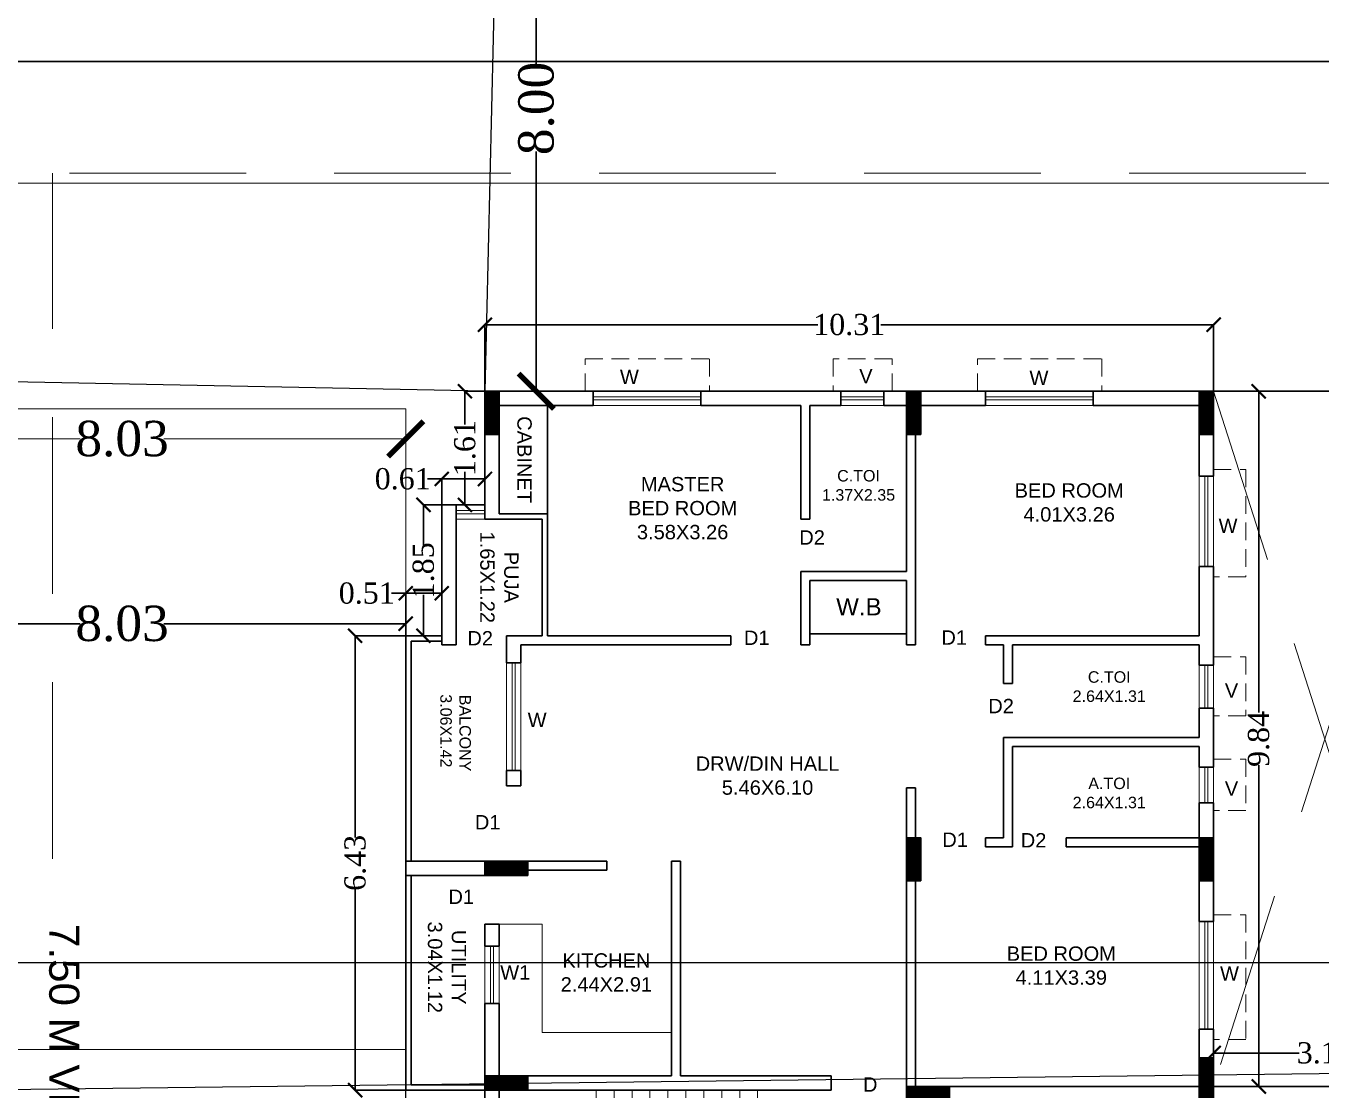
# Model space of a CAD drawing. Header units: metres. Extents: x 0 to 63445, y 32361 to 32804.
# Drawn here: x 62977.99 to 62996.32, y 32770.7 to 32785.76 of the extents above; entities that cross this region are included whole.
import ezdxf

# ---------------------------------------------------------------- set-up
doc = ezdxf.new("R2010")
doc.units = ezdxf.units.M
doc.header["$MEASUREMENT"] = 0
doc.header["$PDMODE"] = 34
doc.header["$PDSIZE"] = -10
for name, pattern in [('CONTINULUS', [0]), ('DASHED', [0.75, 0.5, -0.25]), ('DASHED2', [0.375, 0.25, -0.125])]:
    doc.linetypes.add(name, pattern=pattern)
doc.layers.get('0').update_dxf_attribs({"lineweight": 25})
doc.layers.add('BLK_1_COVERED_AREA', color=140, linetype='Continuous', lineweight=30, true_color=0x00bfff)
for name, color, linetype, lineweight in [('BLK_1_LVL_0_BLDG_FOOT_PRINT', 1, 'DASHED', 9), ('BLK_3_FIRE_TENDER_MOVEMENT', 7, 'Continuous', 0), ('COLUMN', 1, 'Continuous', 30), ('DIM', 56, 'Continuous', 20), ('DIST_BETWEEN_BLK_1_BLK_3', 7, 'Continuous', 0), ('DIST_BETWEEN_BLK_2_BLK_3', 7, 'Continuous', 0), ('elev', 252, 'Continuous', 20), ('hatch', 251, 'Continuous', 20), ('STEPS', 114, 'Continuous', 20), ('TEXT-2', 65, 'Continuous', 18), ('wall', 7, 'Continuous', 30), ('window', 154, 'Continuous', 9)]:
    doc.layers.add(name, color=color, linetype=linetype, lineweight=lineweight)
for name, color, linetype, plot in [('BLK_1_LVL_0_REAR_SETBACK', 11, 'Continuous', False), ('BLK_1_LVL_0_SIDE_SETBACK1', 171, 'Continuous', False), ('BLK_2_LVL_0_SIDE_SETBACK1', 171, 'Continuous', False)]:
    doc.layers.add(name, color=color, linetype=linetype, plot=plot)
doc.layers.add('BLK_3_LVL_0_SIDE_SETBACK2', color=7, linetype='Continuous', true_color=0x00cc33, plot=False)
doc.layers.add('text', color=65, linetype='Continuous')
doc.styles.add('AutoDCRFont', font='arial.ttf')
doc.styles.get("Standard").update_dxf_attribs({"font": 'arial.ttf', "height": 0.4})
doc.styles.add('TNR', font='times.ttf', dxfattribs={"height": 0.5})
doc.dimstyles.new('ARCHANA', dxfattribs={"dimscale": 0, "dimtxt": 0.5, "dimasz": 0.5, "dimexe": 0, "dimexo": 0, "dimgap": 0, "dimtad": 0, "dimzin": 0, "dimdsep": 46, "dimtxsty": 'TNR', "dimblk": 'ARCHTICK', "dimcen": 0.09, "dimclrd": 36, "dimclre": 36, "dimclrt": 7, "dimadec": 0, "dimazin": 0, "dimtfac": 1, "dimtofl": 0, "dimtmove": 0, "dimatfit": 3, "dimldrblk": 'ARCHTICK', "dimfxl": 1, "dimfrac": 2, "dimtolj": 1, "dimtzin": 0, "dimlwd": -1, "dimlwe": -1, "dimarcsym": 0})

# ---------------------------------------------------------------- blocks, each defined once
blk = doc.blocks.new('_ArchTick')
at = {"color": 0, "linetype": 'ByBlock', "const_width": 0.15}
blk.add_lwpolyline([(-0.5, -0.5), (0.5, 0.5)], dxfattribs=at)
blk = doc.blocks.new('*D58')
at = {"layer": 'Defpoints', "color": 0, "ltscale": 0.5, "transparency": 16777216}
for p in [(62984.281, 32788.597), (62985.213, 32788.597), (62985.093, 32780.593)]:
    blk.add_point(p, dxfattribs=at)
at = {"layer": 'wall', "color": 36, "ltscale": 0.5, "transparency": 16777216}
for p, q in [((62984.281, 32788.597), (62985.213, 32788.597)), ((62985.213, 32788.597), (62985.213, 32785.205)), ((62985.213, 32780.593), (62985.213, 32783.985)), ((62985.093, 32780.593), (62985.213, 32780.593))]:
    blk.add_line(p, q, dxfattribs=at)
at = {"layer": 'wall', "color": 36, "ltscale": 0.5, "transparency": 16777216, "xscale": 0.5, "yscale": 0.5, "zscale": 0.5}
for p, rotation in [((62985.213, 32788.597), 90), ((62985.213, 32780.593), 270)]:
    blk.add_blockref('_ArchTick', p, dxfattribs=dict(at, rotation=rotation))
at = {"layer": 'wall', "color": 7, "ltscale": 0.5, "transparency": 16777216, "insert": (62985.213, 32784.595), "char_height": 0.5, "attachment_point": 5, "rotation": 90, "style": 'TNR'}
blk.add_mtext('\\A1;8.00', dxfattribs=at)
blk = doc.blocks.new('*D61')
at = {"layer": 'Defpoints', "color": 0, "ltscale": 0.5, "transparency": 16777216}
for p in [(62975.334, 32777.303), (62975.334, 32776.576), (62983.365, 32776.576)]:
    blk.add_point(p, dxfattribs=at)
at = {"layer": 'wall', "color": 36, "ltscale": 0.5, "transparency": 16777216}
for p, q in [((62975.334, 32776.576), (62975.334, 32777.303)), ((62975.334, 32777.303), (62978.757, 32777.303)), ((62983.365, 32777.303), (62979.943, 32777.303)), ((62983.365, 32776.576), (62983.365, 32777.303))]:
    blk.add_line(p, q, dxfattribs=at)
at = {"layer": 'wall', "color": 36, "ltscale": 0.5, "transparency": 16777216, "xscale": 0.2, "yscale": 0.2, "zscale": 0.2, "rotation": 180}
blk.add_blockref('_ArchTick', (62975.334, 32777.303), dxfattribs=at)
at = {"layer": 'wall', "color": 36, "ltscale": 0.5, "transparency": 16777216, "xscale": 0.2, "yscale": 0.2, "zscale": 0.2}
blk.add_blockref('_ArchTick', (62983.365, 32777.303), dxfattribs=at)
at = {"layer": 'wall', "color": 7, "ltscale": 0.5, "transparency": 16777216, "insert": (62979.35, 32777.303), "char_height": 0.5, "attachment_point": 5, "style": 'TNR'}
blk.add_mtext('\\A1;8.03', dxfattribs=at)
blk = doc.blocks.new('A$C7D115503')
at = {"layer": 'COLUMN', "ltscale": 3}
h = blk.add_hatch(dxfattribs=at)
h.set_pattern_fill('ANSI31', color=256, style=0)
h.paths.add_polyline_path([(-14.36, -11.59), (-6.36, -11.59), (-6.36, 12.41), (-14.36, 12.41)])
at = {"layer": 'COLUMN', "ltscale": 0.05}
for p, q in [((-14.36, 12.41), (-6.36, 12.41)), ((-14.36, 12.41), (-14.36, -11.59)), ((-6.36, 12.41), (-6.36, -11.59)), ((-6.36, -11.59), (-14.36, -11.59))]:
    blk.add_line(p, q, dxfattribs=at)
blk = doc.blocks.new('*D80')
at = {"layer": 'Defpoints', "color": 0, "ltscale": 0.5, "transparency": 16777216}
for p in [(62982.649, 32777.134), (62983.365, 32777.134), (62983.365, 32770.703)]:
    blk.add_point(p, dxfattribs=at)
at = {"layer": 'wall', "color": 36, "ltscale": 0.5, "transparency": 16777216}
for p, q in [((62983.365, 32777.134), (62982.649, 32777.134)), ((62982.649, 32777.134), (62982.649, 32774.278)), ((62982.649, 32770.703), (62982.649, 32773.559)), ((62983.365, 32770.703), (62982.649, 32770.703))]:
    blk.add_line(p, q, dxfattribs=at)
at = {"layer": 'wall', "color": 36, "ltscale": 0.5, "transparency": 16777216, "xscale": 0.2, "yscale": 0.2, "zscale": 0.2}
for p, rotation in [((62982.649, 32777.134), 90), ((62982.649, 32770.703), 270)]:
    blk.add_blockref('_ArchTick', p, dxfattribs=dict(at, rotation=rotation))
at = {"layer": 'wall', "color": 7, "ltscale": 0.5, "transparency": 16777216, "insert": (62982.649, 32773.919), "char_height": 0.5, "attachment_point": 5, "rotation": 90, "style": 'TNR'}
blk.add_mtext('\\A1;{\\H0.6x;6.43}', dxfattribs=at)
blk = doc.blocks.new('*D81')
at = {"layer": 'Defpoints', "color": 0, "ltscale": 0.5, "transparency": 16777216}
for p in [(62983.365, 32777.734), (62983.365, 32777.134), (62983.875, 32777.134)]:
    blk.add_point(p, dxfattribs=at)
at = {"layer": 'wall', "color": 36, "ltscale": 0.5, "transparency": 16777216}
for p, q in [((62983.365, 32777.734), (62983.165, 32777.734)), ((62983.365, 32777.134), (62983.365, 32777.734)), ((62983.875, 32777.734), (62983.365, 32777.734)), ((62983.875, 32777.134), (62983.875, 32777.734))]:
    blk.add_line(p, q, dxfattribs=at)
at = {"layer": 'wall', "color": 36, "ltscale": 0.5, "transparency": 16777216, "xscale": 0.2, "yscale": 0.2, "zscale": 0.2, "rotation": 180}
blk.add_blockref('_ArchTick', (62983.365, 32777.734), dxfattribs=at)
at = {"layer": 'wall', "color": 36, "ltscale": 0.5, "transparency": 16777216, "xscale": 0.2, "yscale": 0.2, "zscale": 0.2}
blk.add_blockref('_ArchTick', (62983.875, 32777.734), dxfattribs=at)
at = {"layer": 'wall', "color": 7, "ltscale": 0.5, "transparency": 16777216, "insert": (62982.813, 32777.734), "char_height": 0.5, "attachment_point": 5, "style": 'TNR'}
blk.add_mtext('\\A1;{\\H0.6x;0.51}', dxfattribs=at)
blk = doc.blocks.new('*D82')
at = {"layer": 'Defpoints', "color": 0, "ltscale": 0.5, "transparency": 16777216}
for p in [(62983.616, 32778.984), (62983.875, 32778.984), (62983.875, 32777.134)]:
    blk.add_point(p, dxfattribs=at)
at = {"layer": 'wall', "color": 36, "ltscale": 0.5, "transparency": 16777216}
for p, q in [((62983.875, 32778.984), (62983.616, 32778.984)), ((62983.616, 32778.984), (62983.616, 32778.406)), ((62983.616, 32777.134), (62983.616, 32777.712)), ((62983.875, 32777.134), (62983.616, 32777.134))]:
    blk.add_line(p, q, dxfattribs=at)
at = {"layer": 'wall', "color": 36, "ltscale": 0.5, "transparency": 16777216, "xscale": 0.2, "yscale": 0.2, "zscale": 0.2}
for p, rotation in [((62983.616, 32778.984), 90), ((62983.616, 32777.134), 270)]:
    blk.add_blockref('_ArchTick', p, dxfattribs=dict(at, rotation=rotation))
at = {"layer": 'wall', "color": 7, "ltscale": 0.5, "transparency": 16777216, "insert": (62983.616, 32778.059), "char_height": 0.5, "attachment_point": 5, "rotation": 90, "style": 'TNR'}
blk.add_mtext('\\A1;{\\H0.6x;1.85}', dxfattribs=at)
blk = doc.blocks.new('*D83')
at = {"layer": 'Defpoints', "color": 0, "ltscale": 0.5, "transparency": 16777216}
for p in [(62984.485, 32779.352), (62983.875, 32778.984), (62984.485, 32778.984)]:
    blk.add_point(p, dxfattribs=at)
at = {"layer": 'wall', "color": 36, "ltscale": 0.5, "transparency": 16777216}
for p, q in [((62983.875, 32779.352), (62983.675, 32779.352)), ((62983.875, 32778.984), (62983.875, 32779.352)), ((62984.485, 32779.352), (62983.875, 32779.352)), ((62984.485, 32778.984), (62984.485, 32779.352))]:
    blk.add_line(p, q, dxfattribs=at)
at = {"layer": 'wall', "color": 36, "ltscale": 0.5, "transparency": 16777216, "xscale": 0.2, "yscale": 0.2, "zscale": 0.2, "rotation": 180}
blk.add_blockref('_ArchTick', (62983.875, 32779.352), dxfattribs=at)
at = {"layer": 'wall', "color": 36, "ltscale": 0.5, "transparency": 16777216, "xscale": 0.2, "yscale": 0.2, "zscale": 0.2}
blk.add_blockref('_ArchTick', (62984.485, 32779.352), dxfattribs=at)
at = {"layer": 'wall', "color": 7, "ltscale": 0.5, "transparency": 16777216, "insert": (62983.322, 32779.352), "char_height": 0.5, "attachment_point": 5, "style": 'TNR'}
blk.add_mtext('\\A1;{\\H0.6x;0.61}', dxfattribs=at)
blk = doc.blocks.new('*D84')
at = {"layer": 'Defpoints', "color": 0, "ltscale": 0.5, "transparency": 16777216}
for p in [(62984.202, 32780.593), (62984.485, 32780.593), (62984.485, 32778.984)]:
    blk.add_point(p, dxfattribs=at)
at = {"layer": 'wall', "color": 36, "ltscale": 0.5, "transparency": 16777216}
for p, q in [((62984.485, 32780.593), (62984.202, 32780.593)), ((62984.202, 32780.593), (62984.202, 32780.123)), ((62984.202, 32778.984), (62984.202, 32779.454)), ((62984.485, 32778.984), (62984.202, 32778.984))]:
    blk.add_line(p, q, dxfattribs=at)
at = {"layer": 'wall', "color": 36, "ltscale": 0.5, "transparency": 16777216, "xscale": 0.2, "yscale": 0.2, "zscale": 0.2}
for p, rotation in [((62984.202, 32780.593), 90), ((62984.202, 32778.984), 270)]:
    blk.add_blockref('_ArchTick', p, dxfattribs=dict(at, rotation=rotation))
at = {"layer": 'wall', "color": 7, "ltscale": 0.5, "transparency": 16777216, "insert": (62984.202, 32779.788), "char_height": 0.5, "attachment_point": 5, "rotation": 90, "style": 'TNR'}
blk.add_mtext('\\A1;{\\H0.6x;1.61}', dxfattribs=at)
blk = doc.blocks.new('*D85')
at = {"layer": 'Defpoints', "color": 0, "ltscale": 0.5, "transparency": 16777216}
for p in [(62994.799, 32781.535), (62984.485, 32780.593), (62994.799, 32780.593)]:
    blk.add_point(p, dxfattribs=at)
at = {"layer": 'wall', "color": 36, "ltscale": 0.5, "transparency": 16777216}
for p, q in [((62984.485, 32780.593), (62984.485, 32781.535)), ((62984.485, 32781.535), (62989.196, 32781.535)), ((62994.799, 32781.535), (62990.087, 32781.535)), ((62994.799, 32780.593), (62994.799, 32781.535))]:
    blk.add_line(p, q, dxfattribs=at)
at = {"layer": 'wall', "color": 36, "ltscale": 0.5, "transparency": 16777216, "xscale": 0.2, "yscale": 0.2, "zscale": 0.2, "rotation": 180}
blk.add_blockref('_ArchTick', (62984.485, 32781.535), dxfattribs=at)
at = {"layer": 'wall', "color": 36, "ltscale": 0.5, "transparency": 16777216, "xscale": 0.2, "yscale": 0.2, "zscale": 0.2}
blk.add_blockref('_ArchTick', (62994.799, 32781.535), dxfattribs=at)
at = {"layer": 'wall', "color": 7, "ltscale": 0.5, "transparency": 16777216, "insert": (62989.642, 32781.535), "char_height": 0.5, "attachment_point": 5, "style": 'TNR'}
blk.add_mtext('\\A1;{\\H0.6x;10.31}', dxfattribs=at)
blk = doc.blocks.new('*D86')
at = {"layer": 'Defpoints', "color": 0, "ltscale": 0.5, "transparency": 16777216}
for p in [(62994.799, 32780.593), (62994.799, 32770.754), (62995.438, 32770.754)]:
    blk.add_point(p, dxfattribs=at)
at = {"layer": 'wall', "color": 36, "ltscale": 0.5, "transparency": 16777216}
for p, q in [((62994.799, 32780.593), (62995.438, 32780.593)), ((62995.438, 32780.593), (62995.438, 32776.045)), ((62995.438, 32770.754), (62995.438, 32775.302)), ((62994.799, 32770.754), (62995.438, 32770.754))]:
    blk.add_line(p, q, dxfattribs=at)
at = {"layer": 'wall', "color": 36, "ltscale": 0.5, "transparency": 16777216, "xscale": 0.2, "yscale": 0.2, "zscale": 0.2}
for p, rotation in [((62995.438, 32780.593), 90), ((62995.438, 32770.754), 270)]:
    blk.add_blockref('_ArchTick', p, dxfattribs=dict(at, rotation=rotation))
at = {"layer": 'wall', "color": 7, "ltscale": 0.5, "transparency": 16777216, "insert": (62995.438, 32775.673), "char_height": 0.5, "attachment_point": 5, "rotation": 90, "style": 'TNR'}
blk.add_mtext('\\A1;{\\H0.6x;9.84}', dxfattribs=at)
blk = doc.blocks.new('*D87')
at = {"layer": 'Defpoints', "color": 0, "ltscale": 0.5, "transparency": 16777216}
for p in [(62997.947, 32771.228), (62994.799, 32770.754), (62997.947, 32770.754)]:
    blk.add_point(p, dxfattribs=at)
at = {"layer": 'wall', "color": 36, "ltscale": 0.5, "transparency": 16777216}
for p, q in [((62994.799, 32770.754), (62994.799, 32771.228)), ((62994.799, 32771.228), (62996.009, 32771.228)), ((62997.947, 32771.228), (62996.737, 32771.228)), ((62997.947, 32770.754), (62997.947, 32771.228))]:
    blk.add_line(p, q, dxfattribs=at)
at = {"layer": 'wall', "color": 36, "ltscale": 0.5, "transparency": 16777216, "xscale": 0.2, "yscale": 0.2, "zscale": 0.2, "rotation": 180}
blk.add_blockref('_ArchTick', (62994.799, 32771.228), dxfattribs=at)
at = {"layer": 'wall', "color": 36, "ltscale": 0.5, "transparency": 16777216, "xscale": 0.2, "yscale": 0.2, "zscale": 0.2}
blk.add_blockref('_ArchTick', (62997.947, 32771.228), dxfattribs=at)
at = {"layer": 'wall', "color": 7, "ltscale": 0.5, "transparency": 16777216, "insert": (62996.373, 32771.228), "char_height": 0.5, "attachment_point": 5, "style": 'TNR'}
blk.add_mtext('\\A1;{\\H0.6x;3.15}', dxfattribs=at)
blk = doc.blocks.new('*D172')
at = {"layer": 'Defpoints', "color": 0, "ltscale": 3, "transparency": 16777216}
for p in [(20.474, 32785.26), (63119.861, 32785.26), (19.643, 32772.509)]:
    blk.add_point(p, dxfattribs=at)
at = {"layer": 'DIM', "ltscale": 3, "transparency": 16777216}
for p, q in [((25.474, 32785.26), (20.474, 32785.26)), ((20.474, 32785.26), (20.474, 32779.279)), ((20.474, 32772.509), (20.474, 32778.49)), ((19.643, 32772.509), (20.474, 32772.509))]:
    blk.add_line(p, q, dxfattribs=at)
at = {"layer": 'DIM', "ltscale": 3, "transparency": 16777216, "xscale": 0.05, "yscale": 0.05, "zscale": 0.05}
for p, rotation in [((20.474, 32785.26), 90), ((20.474, 32772.509), 270)]:
    blk.add_blockref('_ArchTick', p, dxfattribs=dict(at, rotation=rotation))
at = {"layer": 'DIM', "color": 7, "ltscale": 3, "transparency": 16777216, "insert": (20.474, 32778.885), "char_height": 0.4, "attachment_point": 5, "rotation": 90}
blk.add_mtext('\\A1;{\\H0.6x;12.75}', dxfattribs=at)
blk = doc.blocks.new('*D358')
at = {"layer": 'Defpoints', "color": 0, "ltscale": 0.5, "transparency": 16777216}
for p in [(62975.334, 32779.919), (62983.365, 32776.884), (62975.334, 32775.896)]:
    blk.add_point(p, dxfattribs=at)
at = {"layer": 'DIST_BETWEEN_BLK_1_BLK_3', "color": 36, "ltscale": 0.5, "transparency": 16777216}
for p, q in [((62975.334, 32775.896), (62975.334, 32779.919)), ((62975.334, 32779.919), (62978.757, 32779.919)), ((62983.365, 32779.919), (62979.943, 32779.919)), ((62983.365, 32776.884), (62983.365, 32779.919))]:
    blk.add_line(p, q, dxfattribs=at)
at = {"layer": 'DIST_BETWEEN_BLK_1_BLK_3', "color": 36, "ltscale": 0.5, "transparency": 16777216, "xscale": 0.5, "yscale": 0.5, "zscale": 0.5, "rotation": 180}
blk.add_blockref('_ArchTick', (62975.334, 32779.919), dxfattribs=at)
at = {"layer": 'DIST_BETWEEN_BLK_1_BLK_3', "color": 36, "ltscale": 0.5, "transparency": 16777216, "xscale": 0.5, "yscale": 0.5, "zscale": 0.5}
blk.add_blockref('_ArchTick', (62983.365, 32779.919), dxfattribs=at)
at = {"layer": 'DIST_BETWEEN_BLK_1_BLK_3', "color": 7, "ltscale": 0.5, "transparency": 16777216, "insert": (62979.35, 32779.919), "char_height": 0.5, "attachment_point": 5, "style": 'TNR'}
blk.add_mtext('\\A1;8.03', dxfattribs=at)
blk = doc.blocks.new('*D480')
at = {"layer": 'Defpoints', "color": 0, "ltscale": 0.5, "transparency": 16777216}
for p in [(63099.867, 32783.536), (62975.334, 32781.958), (63099.867, 32781.958)]:
    blk.add_point(p, dxfattribs=at)
at = {"layer": 'DIST_BETWEEN_BLK_2_BLK_3', "color": 36, "ltscale": 0.5, "transparency": 16777216}
for p, q in [((62975.334, 32781.958), (62975.334, 32783.536)), ((62975.334, 32783.536), (63036.66, 32783.536)), ((63099.867, 32783.536), (63038.542, 32783.536)), ((63099.867, 32781.958), (63099.867, 32783.536))]:
    blk.add_line(p, q, dxfattribs=at)
at = {"layer": 'DIST_BETWEEN_BLK_2_BLK_3', "color": 36, "ltscale": 0.5, "transparency": 16777216, "xscale": 0.5, "yscale": 0.5, "zscale": 0.5, "rotation": 180}
blk.add_blockref('_ArchTick', (62975.334, 32783.536), dxfattribs=at)
at = {"layer": 'DIST_BETWEEN_BLK_2_BLK_3', "color": 36, "ltscale": 0.5, "transparency": 16777216, "xscale": 0.5, "yscale": 0.5, "zscale": 0.5}
blk.add_blockref('_ArchTick', (63099.867, 32783.536), dxfattribs=at)
at = {"layer": 'DIST_BETWEEN_BLK_2_BLK_3', "color": 7, "ltscale": 0.5, "transparency": 16777216, "insert": (63037.601, 32783.536), "char_height": 0.5, "attachment_point": 5, "style": 'TNR'}
blk.add_mtext('\\A1;124.53', dxfattribs=at)
blk = doc.blocks.new('*D900')
at = {"layer": 'Defpoints', "color": 0, "ltscale": 3, "transparency": 16777216}
for p in [(0.832, 32781.665), (63266.619, 32781.665), (0, 32768.914)]:
    blk.add_point(p, dxfattribs=at)
at = {"layer": 'DIM', "ltscale": 3, "transparency": 16777216}
for p, q in [((5.832, 32781.665), (0.832, 32781.665)), ((0.832, 32781.665), (0.832, 32775.684)), ((0.832, 32768.914), (0.832, 32774.895)), ((0, 32768.914), (0.832, 32768.914))]:
    blk.add_line(p, q, dxfattribs=at)
at = {"layer": 'DIM', "ltscale": 3, "transparency": 16777216, "xscale": 0.05, "yscale": 0.05, "zscale": 0.05}
for p, rotation in [((0.832, 32781.665), 90), ((0.832, 32768.914), 270)]:
    blk.add_blockref('_ArchTick', p, dxfattribs=dict(at, rotation=rotation))
at = {"layer": 'DIM', "color": 7, "ltscale": 3, "transparency": 16777216, "insert": (0.832, 32775.289), "char_height": 0.4, "attachment_point": 5, "rotation": 90}
blk.add_mtext('\\A1;{\\H0.6x;12.75}', dxfattribs=at)

msp = doc.modelspace()

# ---------------------------------------------------------------- linework, layer by layer
at = {"layer": 'BLK_1_COVERED_AREA', "linetype": 'CONTINULUS', "ltscale": 0.05}
msp.add_lwpolyline([(63046.7442, 32780.5928), (62984.4846, 32780.5928), (62984.4846, 32778.9839), (62983.875, 32778.9839), (62983.875, 32777.1339), (62983.3654, 32777.1339), (62983.3654, 32777.1339), (62983.3654, 32770.7033), (62984.4846, 32770.7033), (62984.4846, 32768.2648), (62983.3654, 32768.2648), (62983.3654, 32761.8342), (62983.875, 32761.8342), (62983.875, 32759.9842), (62984.4846, 32759.9842), (62984.4846, 32758.3753), (63046.7442, 32758.3753)], dxfattribs=at)
at = {"layer": 'BLK_1_LVL_0_BLDG_FOOT_PRINT', "linetype": 'CONTINULUS', "ltscale": 0.05}
msp.add_lwpolyline([(63046.7442, 32780.5928), (62984.4846, 32780.5928), (62984.4846, 32778.9839), (62983.875, 32778.9839), (62983.875, 32777.1339), (62983.3654, 32777.1339), (62983.3654, 32777.1339), (62983.3654, 32770.7033), (62984.4846, 32770.7033), (62984.4846, 32768.2648), (62983.3654, 32768.2648), (62983.3654, 32761.8342), (62983.875, 32761.8342), (62983.875, 32759.9842), (62984.4846, 32759.9842), (62984.4846, 32758.3753), (63046.7442, 32758.3753)], dxfattribs=at)
at = {"layer": 'BLK_1_LVL_0_REAR_SETBACK', "color": 11}
msp.add_lwpolyline([(62984.4846, 32780.5928), (63046.7442, 32780.5928), (63047.0634, 32788.5956), (63023.2468, 32788.4739), (62996.0461, 32788.5887), (62984.6735, 32788.5996), (62984.4846, 32780.5928)], close=True, dxfattribs=at)
at = {"layer": 'BLK_1_LVL_0_SIDE_SETBACK1', "color": 171}
msp.add_lwpolyline([(62975.2952, 32761.6021), (62974.4707, 32758.6124), (62984.4846, 32758.3753), (62984.4846, 32759.9842), (62983.875, 32759.9842), (62983.875, 32761.8342), (62983.3654, 32761.8342), (62983.3654, 32775.3087), (62983.3654, 32777.1339), (62983.875, 32777.1339), (62983.875, 32778.9839), (62984.4846, 32778.9839), (62984.4846, 32780.5928), (62960.5256, 32781.0669), (62959.6416, 32775.3087), (62957.8425, 32766.4844), (62962.9238, 32765.4353), (62975.2952, 32761.6021)], close=True, dxfattribs=at)
at = {"layer": 'BLK_2_LVL_0_SIDE_SETBACK1', "ltscale": 0.5}
msp.add_lwpolyline([(63102.9661, 32772.5092), (63102.9661, 32777.9703), (63101.4559, 32777.9703), (63101.4559, 32779.6976), (63099.8672, 32779.6976), (63099.8672, 32785.2604), (62961.1693, 32785.2604), (62959.0864, 32772.5092), (63102.9661, 32772.5092)], close=True, dxfattribs=at)
at = {"layer": 'BLK_3_FIRE_TENDER_MOVEMENT', "color": 7, "ltscale": 0.5}
msp.add_lwpolyline([(62983.3654, 32780.343), (62975.3344, 32780.343), (62975.3344, 32771.2798), (62983.3654, 32771.2798)], close=True, dxfattribs=at)
at = {"layer": 'BLK_3_LVL_0_SIDE_SETBACK2', "ltscale": 0.5}
msp.add_lwpolyline([(62975.3344, 32785.2604), (63123.3638, 32785.2604), (63125.8956, 32772.5078), (62975.3344, 32770.6808), (62975.3344, 32785.2604)], close=True, dxfattribs=at)
at = {"layer": 'elev', "ltscale": 0.05}
for p, q in [((62984.6878, 32773.0529), (62985.2974, 32773.0529)), ((62985.2974, 32771.5161), (62985.2974, 32773.0529)), ((62985.2974, 32771.5161), (62987.1263, 32771.5161))]:
    msp.add_line(p, q, dxfattribs=at)
at = {"layer": 'hatch', "linetype": 'DASHED2', "ltscale": 10}
for p, q in [((63011.104, 32783.6795), (62978.3631, 32783.6795)), ((62978.3631, 32773.9776), (62978.3631, 32783.6795)), ((62994.7989, 32780.5928), (62997.9475, 32770.7541)), ((62997.9475, 32780.5917), (62994.7989, 32770.7541))]:
    msp.add_line(p, q, dxfattribs=at)
at = {"layer": 'STEPS'}
for p, q in [((62986.0595, 32770.7033), (62986.0595, 32768.2648)), ((62986.3135, 32770.7033), (62986.3135, 32768.2648)), ((62986.5675, 32770.7033), (62986.5675, 32768.2648)), ((62986.8215, 32770.7033), (62986.8215, 32768.2648)), ((62987.0755, 32770.7033), (62987.0755, 32768.2648)), ((62987.3295, 32770.7033), (62987.3295, 32768.2648)), ((62987.5835, 32770.7033), (62987.5835, 32768.2648)), ((62987.8375, 32770.7033), (62987.8375, 32768.2648)), ((62988.0915, 32770.7033), (62988.0915, 32768.2648)), ((62988.3455, 32770.7033), (62988.3455, 32768.2648))]:
    msp.add_line(p, q, dxfattribs=at)
at = {"layer": 'wall', "ltscale": 0.05}
for p, q in [((62984.4846, 32778.9839), (62984.4846, 32780.5928)), ((62984.4846, 32780.5928), (62986.018, 32780.5928)), ((62984.4846, 32780.5928), (62984.4846, 32778.9839)), ((62987.542, 32780.5928), (62989.5236, 32780.5928)), ((62990.1333, 32780.5928), (62990.657, 32780.5928)), ((62990.657, 32780.5928), (62991.5714, 32780.5928)), ((62993.0955, 32780.5928), (62994.5957, 32780.5928)), ((62994.7989, 32779.3898), (62994.7989, 32780.5928)), ((62984.6878, 32780.3896), (62986.018, 32780.3896)), ((62984.6878, 32778.8569), (62984.6878, 32780.3896)), ((62987.542, 32780.3896), (62988.9552, 32780.3896)), ((62988.9552, 32778.7807), (62988.9552, 32780.3896)), ((62989.0822, 32780.3896), (62989.5255, 32780.3896)), ((62989.0822, 32780.3896), (62989.5236, 32780.3896)), ((62989.0822, 32778.7807), (62989.0822, 32780.3896)), ((62990.1333, 32780.3896), (62990.2701, 32780.3896)), ((62990.1333, 32780.3896), (62990.4538, 32780.3896)), ((62990.5808, 32777.0027), (62990.5808, 32780.4023)), ((62990.657, 32780.3896), (62991.5714, 32780.3896)), ((62991.5714, 32780.3896), (62991.5714, 32780.4023)), ((62993.0955, 32780.3896), (62994.5957, 32780.3896)), ((62994.5957, 32779.3898), (62994.5957, 32780.3896)), ((62990.4538, 32778.0441), (62990.4538, 32779.9959)), ((62984.4846, 32778.9839), (62983.875, 32778.9839)), ((62983.875, 32777.0027), (62983.875, 32778.9839)), ((62984.0782, 32777.0027), (62984.0782, 32778.9839)), ((62985.2974, 32778.7807), (62984.4846, 32778.7807)), ((62985.3736, 32778.8569), (62984.6878, 32778.8569)), ((62989.0822, 32778.7807), (62988.9552, 32778.7807)), ((62988.9552, 32777.1297), (62988.9552, 32778.0441)), ((62990.4538, 32778.0441), (62988.9552, 32778.0441)), ((62994.5957, 32777.1297), (62994.5957, 32778.1112)), ((62994.7989, 32776.7178), (62994.7989, 32778.1112)), ((62989.0822, 32777.0027), (62989.0822, 32777.9171)), ((62990.4538, 32777.9171), (62989.0822, 32777.9171)), ((62990.4538, 32777.0027), (62990.4538, 32777.9171)), ((62983.3654, 32773.9419), (62983.3654, 32777.1339)), ((62983.3654, 32777.1339), (62983.875, 32777.1339)), ((62983.4416, 32773.9419), (62983.4416, 32777.0577)), ((62983.4416, 32777.0577), (62983.875, 32777.0577)), ((62985.2974, 32777.1297), (62984.7894, 32777.1297)), ((62984.7894, 32777.1297), (62984.7894, 32776.7509)), ((62987.9645, 32777.1297), (62985.3736, 32777.1297)), ((62987.9645, 32777.0027), (62987.9645, 32777.1297)), ((62988.9552, 32777.0027), (62988.9552, 32777.1297)), ((62988.9552, 32777.1297), (62988.9552, 32777.1297)), ((62991.5714, 32777.0027), (62991.5714, 32777.1297)), ((62991.7746, 32777.1297), (62991.5714, 32777.1297)), ((62994.5957, 32777.1297), (62991.6476, 32777.1297)), ((62984.0782, 32777.0027), (62983.875, 32777.0027)), ((62984.7894, 32776.7509), (62984.7894, 32777.0027)), ((62987.9645, 32777.0027), (62984.9926, 32777.0027)), ((62984.9926, 32776.7509), (62984.9926, 32777.0027)), ((62991.8254, 32777.0027), (62991.5714, 32777.0027)), ((62994.5957, 32777.0027), (62991.9524, 32777.0027)), ((62994.5957, 32776.7178), (62994.5957, 32777.0027)), ((62991.9524, 32776.4566), (62991.8254, 32776.4566)), ((62994.5957, 32775.6945), (62994.5957, 32776.1082)), ((62994.7989, 32775.2731), (62994.7989, 32776.1082)), ((62994.5957, 32775.6945), (62991.8254, 32775.6945)), ((62994.5957, 32775.5675), (62991.9524, 32775.5675)), ((62994.5957, 32775.2731), (62994.5957, 32775.5675)), ((62984.7894, 32775.0087), (62984.7894, 32775.2268)), ((62984.7894, 32775.2268), (62984.7894, 32775.0087)), ((62984.9926, 32775.0087), (62984.9926, 32775.2268)), ((62984.9926, 32775.0087), (62984.7894, 32775.0087)), ((62990.4538, 32774.0943), (62990.4538, 32774.9823)), ((62990.5808, 32774.9823), (62990.4538, 32774.9823)), ((62990.5808, 32774.9823), (62990.4538, 32774.9823)), ((62990.5808, 32774.0943), (62990.5808, 32774.9823)), ((62990.5808, 32774.9823), (62990.5808, 32774.9823)), ((62994.5957, 32774.2721), (62994.5957, 32774.7682)), ((62994.7989, 32773.0881), (62994.7989, 32774.7682)), ((62994.5957, 32773.0881), (62994.5957, 32774.1451)), ((62984.4846, 32773.7387), (62984.4846, 32773.9419)), ((62986.2119, 32773.9419), (62984.4846, 32773.9419)), ((62984.4846, 32773.9419), (62984.4846, 32773.7387)), ((62986.2119, 32773.9419), (62984.6878, 32773.9419)), ((62986.2119, 32773.8149), (62986.2119, 32773.9419)), ((62987.1263, 32770.9065), (62987.1263, 32773.9419)), ((62987.2533, 32773.9419), (62987.1263, 32773.9419)), ((62987.2533, 32773.9419), (62987.1263, 32773.9419)), ((62987.2533, 32770.9065), (62987.2533, 32773.9419)), ((62990.657, 32773.9673), (62990.4538, 32773.9673)), ((62990.657, 32774.0943), (62990.5808, 32774.0943)), ((62986.2119, 32773.8149), (62984.6878, 32773.8149)), ((62986.2119, 32773.8149), (62984.6878, 32773.8149)), ((62984.6878, 32773.7387), (62984.6878, 32773.8149)), ((62990.4538, 32770.5509), (62990.4538, 32773.8911)), ((62990.5808, 32770.7541), (62990.5808, 32773.8911)), ((62983.3654, 32770.7033), (62983.3654, 32773.7387)), ((62983.4416, 32770.7795), (62983.4416, 32773.7387)), ((62984.4846, 32772.7411), (62984.4846, 32773.0529)), ((62984.6878, 32773.0529), (62984.4846, 32773.0529)), ((62984.4846, 32773.0529), (62984.4846, 32772.7411)), ((62984.6878, 32772.7411), (62984.6878, 32773.0529)), ((62984.4846, 32771.9291), (62984.4846, 32770.7033)), ((62984.6878, 32770.9065), (62984.6878, 32771.9291)), ((62994.5957, 32771.1605), (62994.5957, 32771.564)), ((62994.7989, 32771.1605), (62994.7989, 32771.564)), ((62984.6878, 32770.9065), (62987.1263, 32770.9065)), ((62987.2533, 32770.9065), (62989.387, 32770.9065)), ((62988.1423, 32770.9065), (62988.1423, 32770.9065)), ((62989.387, 32770.7033), (62989.387, 32770.9065)), ((62989.387, 32770.7033), (62984.6878, 32770.7033)), ((62984.6878, 32770.7033), (62989.387, 32770.7033))]:
    msp.add_line(p, q, dxfattribs=at)
at = {"layer": 'wall', "ltscale": 3}
for p, q in [((62986.018, 32780.5928), (62986.018, 32780.3896)), ((62987.542, 32780.5928), (62987.542, 32780.3896)), ((62989.5236, 32780.3896), (62989.5236, 32780.5928)), ((62990.1333, 32780.3896), (62990.1333, 32780.5928)), ((62991.5714, 32780.5928), (62991.5714, 32780.3896)), ((62993.0955, 32780.5928), (62993.0955, 32780.3896)), ((62994.5957, 32779.3898), (62994.7989, 32779.3898)), ((62994.5957, 32778.1112), (62994.7989, 32778.1112)), ((62984.7894, 32776.7509), (62984.9926, 32776.7509)), ((62994.5957, 32776.7178), (62994.7989, 32776.7178)), ((62994.5957, 32776.1082), (62994.7989, 32776.1082)), ((62984.7894, 32775.2268), (62984.9926, 32775.2268)), ((62994.5957, 32775.2731), (62994.7989, 32775.2731)), ((62994.5957, 32774.7682), (62994.7989, 32774.7682)), ((62994.5957, 32773.0881), (62994.7989, 32773.0881)), ((62984.4846, 32772.7411), (62984.6878, 32772.7411)), ((62984.4846, 32771.9291), (62984.6878, 32771.9291)), ((62994.5957, 32771.564), (62994.7989, 32771.564))]:
    msp.add_line(p, q, dxfattribs=at)
at = {"layer": 'wall'}
for p, q in [((62994.7989, 32780.5928), (62997.9475, 32780.5928)), ((62985.3736, 32778.8569), (62985.3736, 32780.3896)), ((62985.2974, 32778.7807), (62985.2974, 32777.1297)), ((62985.3736, 32778.8569), (62985.3736, 32777.1297)), ((62990.4538, 32777.1584), (62989.0822, 32777.1584)), ((62988.9552, 32777.0027), (62989.0822, 32777.0027)), ((62990.4538, 32777.0027), (62990.5808, 32777.0027)), ((62991.8254, 32777.0027), (62991.8254, 32776.4566)), ((62991.9524, 32777.0027), (62991.9524, 32776.4566)), ((62991.8254, 32775.6945), (62991.8254, 32774.2721)), ((62991.9524, 32775.5675), (62991.9524, 32774.1451)), ((62991.5714, 32774.2721), (62991.5714, 32774.1451)), ((62991.8254, 32774.2721), (62991.5714, 32774.2721)), ((62991.5714, 32774.1451), (62991.9524, 32774.1451)), ((62992.7145, 32774.2721), (62994.5957, 32774.2721)), ((62992.7145, 32774.2721), (62992.7145, 32774.1451)), ((62992.7145, 32774.1451), (62994.5957, 32774.1451)), ((62984.4846, 32773.9419), (62983.3654, 32773.9419)), ((62983.3654, 32773.9419), (62983.3654, 32773.7387)), ((62984.4846, 32773.7387), (62983.3654, 32773.7387)), ((62984.4846, 32770.7033), (62983.3654, 32770.7033)), ((62984.4846, 32770.7795), (62983.4416, 32770.7795)), ((62984.4846, 32770.7033), (62984.4846, 32768.2648)), ((62984.6878, 32770.7033), (62984.6878, 32768.2648)), ((62990.657, 32770.7541), (62994.5957, 32770.7541)), ((62994.7989, 32770.7541), (63003.3868, 32770.7541))]:
    msp.add_line(p, q, dxfattribs=at)
at = {"layer": 'wall', "ltscale": 0.1}
for p, q in [((62989.5236, 32780.3896), (62989.4659, 32780.3896)), ((62994.5957, 32776.1082), (62994.5957, 32776.0504)), ((62994.5957, 32774.7682), (62994.5957, 32774.2721))]:
    msp.add_line(p, q, dxfattribs=at)
at = {"layer": 'wall', "ltscale": 0.5}
msp.add_line((62984.4846, 32778.9839), (62984.4846, 32778.7807), dxfattribs=at)
at = {"layer": 'wall'}
msp.add_arc((62984.51, 32780.4415), 0.0254, 90, 180, dxfattribs=at)
at = {"layer": 'window'}
for p, q in [((62987.542, 32780.5928), (62986.0189, 32780.5928)), ((62990.1324, 32780.5928), (62989.5236, 32780.5928)), ((62990.1324, 32780.5928), (62990.1333, 32780.5928)), ((62993.0955, 32780.5928), (62991.5723, 32780.5928)), ((62987.542, 32780.5129), (62986.0189, 32780.5129)), ((62987.542, 32780.4695), (62986.0189, 32780.4695)), ((62987.542, 32780.3896), (62986.0189, 32780.3896)), ((62989.5236, 32780.5129), (62990.1324, 32780.5129)), ((62989.5236, 32780.4696), (62990.1324, 32780.4695)), ((62989.5236, 32780.3896), (62990.1324, 32780.3896)), ((62989.5246, 32780.3896), (62989.5255, 32780.3896)), ((62990.1324, 32780.5129), (62990.1333, 32780.5129)), ((62990.1324, 32780.4696), (62990.1333, 32780.4696)), ((62990.1324, 32780.3896), (62990.1333, 32780.3896)), ((62993.0955, 32780.5129), (62991.5723, 32780.5129)), ((62993.0955, 32780.4695), (62991.5723, 32780.4695)), ((62993.0955, 32780.3896), (62991.5723, 32780.3896)), ((62994.5957, 32778.1112), (62994.5957, 32779.3889)), ((62994.6757, 32778.1112), (62994.6757, 32779.3889)), ((62994.719, 32778.1112), (62994.719, 32779.3889)), ((62994.7989, 32778.1112), (62994.7989, 32779.3889)), ((62984.0773, 32778.9839), (62984.4846, 32778.9839)), ((62984.0773, 32778.904), (62984.4846, 32778.904)), ((62984.0773, 32778.8607), (62984.4846, 32778.8607)), ((62984.0773, 32778.7807), (62984.4846, 32778.7807)), ((62984.7894, 32775.2268), (62984.7894, 32776.75)), ((62984.8694, 32775.2268), (62984.8694, 32776.75)), ((62984.9127, 32775.2268), (62984.9127, 32776.75)), ((62984.9926, 32775.2268), (62984.9926, 32776.75)), ((62994.5957, 32776.7169), (62994.5957, 32776.7178)), ((62994.5957, 32776.1082), (62994.5957, 32776.7178)), ((62994.6757, 32776.1082), (62994.6757, 32776.7178)), ((62994.6757, 32776.7169), (62994.6757, 32776.7178)), ((62994.719, 32776.1082), (62994.719, 32776.7178)), ((62994.719, 32776.7169), (62994.719, 32776.7178)), ((62994.7989, 32776.1082), (62994.7989, 32776.7178)), ((62994.7989, 32776.7169), (62994.7989, 32776.7178)), ((62994.5957, 32775.2722), (62994.5957, 32775.2731)), ((62994.5957, 32774.7682), (62994.5957, 32775.2731)), ((62994.6757, 32774.7682), (62994.6757, 32775.2731)), ((62994.6757, 32775.2722), (62994.6757, 32775.2731)), ((62994.719, 32774.7682), (62994.719, 32775.2731)), ((62994.719, 32775.2722), (62994.719, 32775.2731)), ((62994.7989, 32775.2722), (62994.7989, 32775.2731)), ((62994.7989, 32774.7682), (62994.7989, 32775.2731)), ((62994.5957, 32771.564), (62994.5957, 32773.0872)), ((62994.6757, 32771.564), (62994.6757, 32773.0872)), ((62994.719, 32771.564), (62994.719, 32773.0872)), ((62994.7989, 32771.564), (62994.7989, 32773.0872)), ((62984.4846, 32772.7411), (62984.4846, 32771.9291)), ((62984.5646, 32772.7411), (62984.5646, 32771.9291)), ((62984.6079, 32772.7411), (62984.6079, 32771.9291)), ((62984.6878, 32772.7411), (62984.6878, 32771.9291))]:
    msp.add_line(p, q, dxfattribs=at)
at = {"layer": 'window', "color": 8, "linetype": 'DASHED2'}
for points in [[(62985.9038, 32780.5928), (62985.9038, 32781.05), (62987.6659, 32781.05), (62987.6659, 32780.5928)], [(62990.2484, 32780.5928), (62990.2484, 32781.05), (62989.4145, 32781.05), (62989.4145, 32780.5928)], [(62991.4572, 32780.5928), (62991.4572, 32781.05), (62993.2193, 32781.05), (62993.2193, 32780.5928)], [(62994.7989, 32779.4836), (62995.2561, 32779.4836), (62995.2561, 32777.9668), (62994.7989, 32777.9668)], [(62994.7989, 32776.8329), (62995.2561, 32776.8329), (62995.2561, 32775.999), (62994.7989, 32775.999)], [(62994.7989, 32775.3883), (62995.2561, 32775.3883), (62995.2561, 32774.659), (62994.7989, 32774.659)], [(62994.7989, 32773.1818), (62995.2561, 32773.1818), (62995.2561, 32771.4197), (62994.7989, 32771.4197)]]:
    msp.add_lwpolyline(points, dxfattribs=at)

# ---------------------------------------------------------------- block references
at = {"layer": 'COLUMN', "ltscale": 0.05, "xscale": -0.025400733691282, "yscale": 0.025400733691282, "zscale": 0.025400733691282}
for p, rotation in [((62984.8494, 32780.2985), 180), ((62990.8186, 32780.2985), 180), ((62994.9605, 32780.2985), 180), ((62990.8186, 32773.9778), 180), ((62994.9605, 32773.9778), 180), ((62984.8, 32773.5771), 90), ((62994.9605, 32770.8662), 180), ((62984.8, 32770.5417), 90), ((62990.7691, 32770.3893), 90)]:
    msp.add_blockref('A$C7D115503', p, dxfattribs=dict(at, rotation=rotation))

# ---------------------------------------------------------------- texts
at = {"layer": 'text', "rotation": 270}
for s, insert, char_height, width, attachment_point in [('\\pxqc;CABINET', (62985.1476, 32776.6788), 0.203206, 5.893319, 3), ('\\pxqc;PUJA\\P1.65X1.22', (62984.4165, 32780.8033), 0.20321, 5.68602, 7), ('\\pxqc; BALCONY\\P3.06X1.42', (62983.8517, 32773.5518), 0.162565, 4.470808, 9), ('\\pxqc;7.50 M VEHICULAR ROAD', (62978.3123, 32763.5158), 0.426732, 11.789214, 9), ('\\pxqc;UTILITY\\P3.04X1.12', (62983.6751, 32769.647), 0.203206, 5.588511, 9)]:
    msp.add_mtext(s, dxfattribs=dict(at, insert=insert, char_height=char_height, width=width, attachment_point=attachment_point))
at = {"layer": 'text'}
for s, insert, char_height, width, attachment_point in [('\\pxqc;C.TOI\\P1.37X2.35', (62987.5409, 32779.4786), 0.162565, 4.465728, 1), ('\\pxqc;MASTER \\PBED ROOM\\P3.58X3.26', (62984.4898, 32779.3795), 0.203206, 5.588511, 1), ('\\pxqc;BED ROOM\\P4.01X3.26', (62989.9613, 32779.2909), 0.203206, 5.588511, 1), ('\\pxqc,t17;D2', (62986.1823, 32778.4224), 0.203206, 5.867919, 7), ('\\pxqc;W.B', (62986.4107, 32777.6648), 0.24385, 6.736694, 1), ('\\pxqc,t17;D2', (62981.0342, 32776.9961), 0.203206, 6.767919, 7), ('\\pxqc;D1', (62985.3989, 32777.0027), 0.20321, 5.867919, 7), ('\\pxqc;D1', (62988.1937, 32777.0057), 0.20321, 5.867919, 7), ('\\pxqc;C.TOI\\P2.64X1.31', (62991.0896, 32776.6305), 0.162565, 4.465728, 1), ('\\pxqc,t17;D2', (62988.8573, 32776.0368), 0.203206, 5.867919, 7), ('\\pxqc;DRW/DIN HALL\\P5.46X6.10', (62985.6918, 32775.4253), 0.203206, 5.588511, 1), ('\\pxqc;A.TOI\\P2.64X1.31', (62991.0896, 32775.1254), 0.162565, 4.465728, 1), ('\\pxqc;D1', (62981.2406, 32774.3924), 0.20321, 6.567919, 7), ('\\pxqc;D1', (62988.207, 32774.1451), 0.20321, 5.867919, 7), ('\\pxqc,t17;D2', (62989.3167, 32774.1374), 0.203206, 5.867919, 7), ('\\pxqc;D1', (62980.7672, 32773.3374), 0.20321, 6.767919, 7), ('\\pxqc;KITCHEN\\P2.44X2.91', (62983.4106, 32772.6397), 0.203206, 5.588511, 1), ('\\pxqc;BED ROOM\\P4.11X3.39', (62989.8494, 32772.7362), 0.203206, 5.588511, 1), ('\\pxqc;D', (62987.0053, 32770.6803), 0.20321, 5.867919, 7)]:
    msp.add_mtext(s, dxfattribs=dict(at, insert=insert, char_height=char_height, width=width, attachment_point=attachment_point))
at = {"layer": 'TEXT-2', "width": 0.183842, "attachment_point": 3, "style": 'AutoDCRFont'}
for s, insert, char_height in [('W', (62986.6646, 32780.8977), 0.2032), ('V', (62989.9729, 32780.9076), 0.2032), ('W', (62992.461, 32780.8826), 0.2032), ('W', (62995.1378, 32778.7923), 0.2032), ('V', (62995.1477, 32776.4601), 0.2032), ('W', (62985.3588, 32776.043), 0.2032), ('V', (62995.1477, 32775.0726), 0.2032), ('W1', (62985.1279, 32772.4692), 0.20321), ('W', (62995.1585, 32772.4553), 0.2032)]:
    msp.add_mtext(s, dxfattribs=dict(at, insert=insert, char_height=char_height))

# ---------------------------------------------------------------- dimensions: what is measured, and where the dimension line sits
at = {"layer": 'DIM', "ltscale": 3}
for base, p1, p2, picture, middle in [((20.4743, 32785.2604), (19.6426, 32772.5092), (63119.8612, 32785.2604), '*D172', (20.4743, 32778.8848)), ((0.8318, 32781.6651), (0, 32768.9139), (63266.6191, 32781.6651), '*D900', (0.8318, 32775.2895))]:
    dim = msp.add_linear_dim(base=base, p1=p1, p2=p2, angle=90, text='{\\H0.6x;<>}', dimstyle='ARCHANA', override={"dimscale": 1, "dimtxt": 0.278, "dimasz": 0.05, "dimtxsty": 'Standard', "dimclrd": 256, "dimclre": 256, "dimfxl": 5, "dimfxlon": 1, "dimarcsym": 1}, dxfattribs=at)
    dim.commit()
    dim.dimension.update_dxf_attribs({"geometry": picture, "text_midpoint": middle})
at = {"layer": 'DIST_BETWEEN_BLK_1_BLK_3', "color": 7, "ltscale": 0.5}
dim = msp.add_linear_dim(base=(62975.3344, 32779.9191), p1=(62983.3654, 32776.8842), p2=(62975.3344, 32775.8955), dimstyle='ARCHANA', override={"dimscale": 1, "dimfxl": 6, "dimarcsym": 1}, dxfattribs=at)
dim.commit()
dim.dimension.update_dxf_attribs({"geometry": '*D358', "text_midpoint": (62979.3499, 32779.9191)})
at = {"layer": 'DIST_BETWEEN_BLK_2_BLK_3', "color": 3, "ltscale": 0.5}
dim = msp.add_linear_dim(base=(63099.8672, 32783.5356), p1=(62975.3344, 32781.9585), p2=(63099.8672, 32781.9585), dimstyle='ARCHANA', override={"dimscale": 1, "dimfxl": 6, "dimarcsym": 1}, dxfattribs=at)
dim.commit()
dim.dimension.update_dxf_attribs({"geometry": '*D480', "text_midpoint": (63037.6008, 32783.5356)})
at = {"layer": 'wall', "ltscale": 0.5}
dim = msp.add_linear_dim(base=(62985.2134, 32788.5972), p1=(62985.0926, 32780.5928), p2=(62984.2809, 32788.5972), angle=270, dimstyle='ARCHANA', override={"dimscale": 1, "dimfxl": 6, "dimarcsym": 1}, dxfattribs=at)
dim.commit()
dim.dimension.update_dxf_attribs({"geometry": '*D58', "text_midpoint": (62985.2134, 32784.595)})
for base, p1, p2, picture, middle in [((62994.7989, 32781.5345), (62984.4846, 32780.5928), (62994.7989, 32780.5928), '*D85', (62989.6418, 32781.5345)), ((62983.3654, 32777.7338), (62983.875, 32777.1339), (62983.3654, 32777.1339), '*D81', (62982.8128, 32777.7338)), ((62997.9475, 32771.2282), (62994.7989, 32770.7541), (62997.9475, 32770.7541), '*D87', (62996.3732, 32771.2282))]:
    dim = msp.add_linear_dim(base=base, p1=p1, p2=p2, text='{\\H0.6x;<>}', dimstyle='ARCHANA', override={"dimscale": 1, "dimtxt": 0.3, "dimasz": 0.2, "dimfxl": 6, "dimarcsym": 1}, dxfattribs=at)
    dim.commit()
    dim.dimension.update_dxf_attribs({"geometry": picture, "text_midpoint": middle})
for base, p1, p2, picture, middle in [((62984.2015, 32780.5928), (62984.4846, 32778.9839), (62984.4846, 32780.5928), '*D84', (62984.2015, 32779.7884)), ((62995.4377, 32770.7541), (62994.7989, 32780.5928), (62994.7989, 32770.7541), '*D86', (62995.4377, 32775.6734)), ((62983.6162, 32778.9839), (62983.875, 32777.1339), (62983.875, 32778.9839), '*D82', (62983.6162, 32778.0589)), ((62982.6495, 32777.1339), (62983.3654, 32770.7033), (62983.3654, 32777.1339), '*D80', (62982.6495, 32773.9186))]:
    dim = msp.add_linear_dim(base=base, p1=p1, p2=p2, angle=90, text='{\\H0.6x;<>}', dimstyle='ARCHANA', override={"dimscale": 1, "dimtxt": 0.3, "dimasz": 0.2, "dimfxl": 6, "dimarcsym": 1}, dxfattribs=at)
    dim.commit()
    dim.dimension.update_dxf_attribs({"geometry": picture, "text_midpoint": middle})
dim = msp.add_linear_dim(base=(62984.4846, 32779.3523), p1=(62983.875, 32778.9839), p2=(62984.4846, 32778.9839), text='{\\H0.6x;<>}', dimstyle='ARCHANA', override={"dimscale": 1, "dimtxt": 0.3, "dimasz": 0.2, "dimfxl": 6, "dimarcsym": 1}, dxfattribs=at)
dim.commit()
dim.dimension.update_dxf_attribs({"geometry": '*D83', "text_midpoint": (62983.3224, 32779.3523), "dimtype": 160})
dim = msp.add_linear_dim(base=(62975.3344, 32777.3027), p1=(62983.3654, 32776.576), p2=(62975.3344, 32776.576), dimstyle='ARCHANA', override={"dimscale": 1, "dimtxt": 0.3, "dimasz": 0.2, "dimfxl": 6, "dimarcsym": 1}, dxfattribs=at)
dim.commit()
dim.dimension.update_dxf_attribs({"geometry": '*D61', "text_midpoint": (62979.3499, 32777.3027)})

doc.saveas('drawing.dxf')
